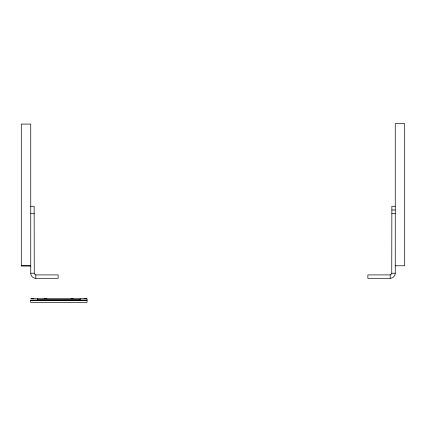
<?xml version="1.0" encoding="UTF-8"?>
<svg xmlns="http://www.w3.org/2000/svg" width="426" height="426" viewBox="0 0 426 426"><rect width="100%" height="100%" fill="white"/><g stroke="black" fill="none" stroke-linecap="round" stroke-linejoin="round"><path stroke-width="0.64" d="M395.253 206.269L391.867 206.269L391.75 273.843L390.173 274.914L367.862 274.914L367.862 278.295L390.173 278.295A5.075 5.075 0 0 0 395.253 273.22L395.253 123.631L404.7 123.636L404.7 265.781L395.253 265.781M30.747 206.269L34.133 206.269L34.25 273.843L35.827 274.914L58.138 274.914L58.138 278.295L35.827 278.295A5.075 5.075 0 0 1 30.747 273.22L30.747 124.083L21.3 124.083L21.3 266.074L30.747 266.074M391.867 209.986L395.253 209.986M30.747 213.708L34.133 213.708M391.867 213.708L395.253 213.708M21.3 265.478L30.747 265.478M30.747 273.22L34.133 273.22M391.867 273.22L395.253 273.22M31.481 298.488L33.175 298.488M44.725 298.488L46.413 298.488M71.243 298.488L72.931 298.488M84.524 298.488L86.212 298.488M31.38 298.573L33.276 298.573M44.618 298.573L46.519 298.573M71.137 298.573L73.038 298.573M84.417 298.573L86.318 298.573M32.041 298.621L32.616 298.621M45.278 298.621L45.859 298.621M71.797 298.621L72.377 298.621M85.078 298.621L85.658 298.621M30.597 298.722L87.096 298.722L87.037 302.369L30.571 302.369L30.571 300.17L87.037 300.17L30.597 300.197M390.173 274.914L390.173 278.295M80.179 298.722L80.179 300.197M79.864 300.197L79.864 299.829L37.834 299.829L37.834 300.197M37.515 298.722L37.515 300.197M35.827 274.914L35.827 278.295"/></g></svg>
